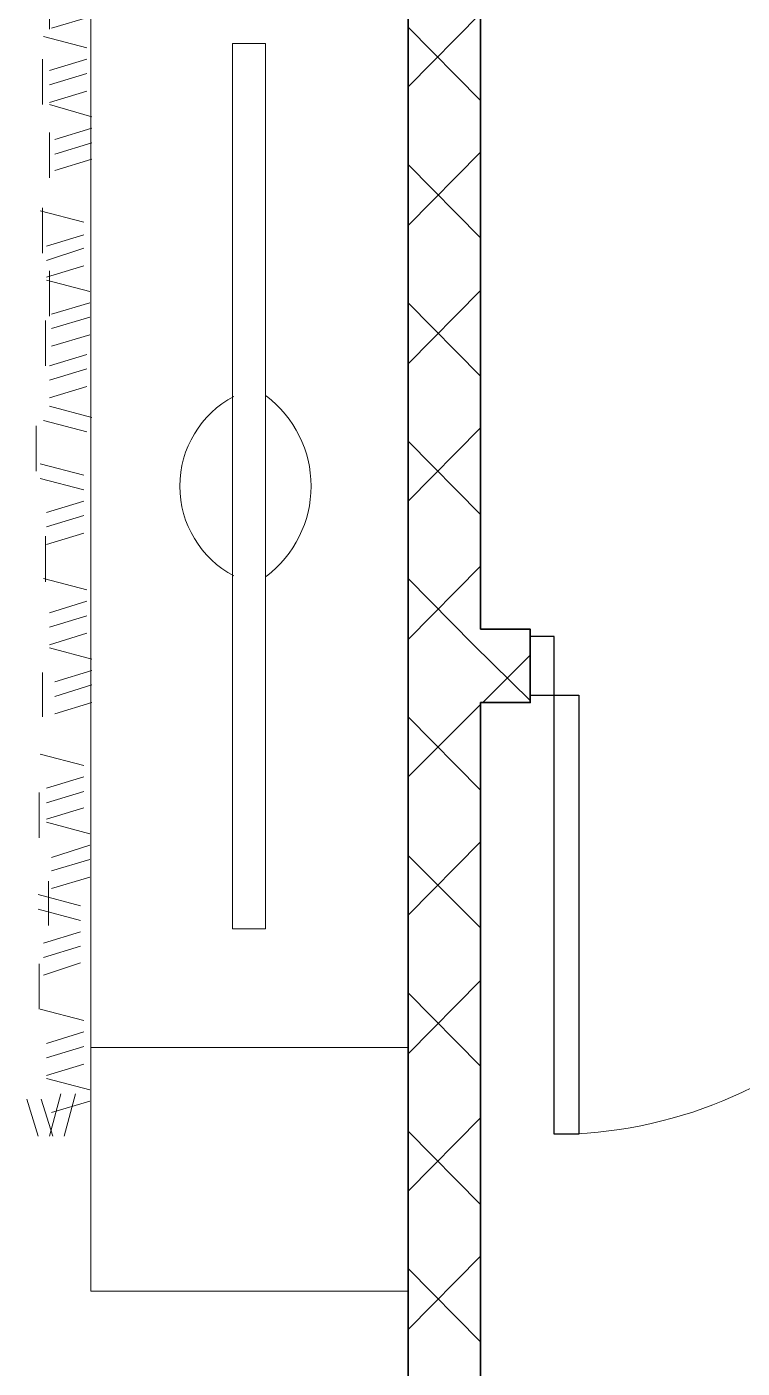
# Model space of a CAD drawing. Header units: millimetres. Extents: x -102235 to 28000, y -9692 to 28742.
# Drawn here: x -76462 to -73533, y 5148 to 10646 of the extents above; entities that cross this region are included whole.
import ezdxf

# ---------------------------------------------------------------- set-up
doc = ezdxf.new("R2010")
doc.units = ezdxf.units.MM
doc.header["$MEASUREMENT"] = 0
for name, color, linetype, lineweight in [('Drawing & Figure_Pen_No__1', 7, 'Continuous', 13), ('Drawing & Figure_Pen_No__141', 7, 'Continuous', 20), ('Drawing & Figure_Pen_No__41', 7, 'Continuous', 25), ('Drawing & Figure_Pen_No__7', 7, 'Continuous', 35)]:
    doc.layers.add(name, color=color, linetype=linetype, lineweight=lineweight)

msp = doc.modelspace()

# ---------------------------------------------------------------- linework, layer by layer
at = {"layer": 'Drawing & Figure_Pen_No__1', "linetype": 'Continuous', "flags": 128}
for points in [[(-75614.6, 9131.1, 0.277331), (-75835.8, 8762.9, 0.277331), (-75614.6, 8394.7)], [(-75482.1, 8393.2, 0.235055), (-75298.2, 8762.9, 0.235055), (-75482.1, 9132.7)], [(-74301.2, 6106.5, 0.414214), (-72499.9, 7907.8)]]:
    msp.add_lwpolyline(points, format="xyb", dxfattribs=at)
at = {"layer": 'Drawing & Figure_Pen_No__141', "linetype": 'Continuous', "flags": 128}
for points in [[(-74900.2, 12062.8), (-74900.2, 5463), (-76199.9, 5463)], [(-76199.9, 5463), (-76199.9, 12062.8)], [(-76369.2, 10818.2), (-76369.2, 10636.2)], [(-76204.1, 10687), (-76360.7, 10640.4)], [(-74900.2, 10399.1), (-74603.9, 10699.7)], [(-74603.9, 10344.1), (-74900.2, 10644.6)], [(-76216.8, 10560), (-76394.6, 10606.5)], [(-76398.8, 10513.4), (-76398.8, 10327.1)], [(-76216.8, 10513.4), (-76369.2, 10466.8)], [(-76216.8, 10454.1), (-76369.2, 10407.6)], [(-76216.8, 10382.2), (-76369.2, 10335.6)], [(-76195.6, 10276.3), (-76369.2, 10327.1)], [(-76195.6, 10229.8), (-76348, 10183.2)], [(-76369.2, 10212.8), (-76369.2, 10026.6)], [(-76195.6, 10170.5), (-76348, 10123.9)], [(-74900.2, 9831.8), (-74603.9, 10132.4)], [(-76195.6, 10102.8), (-76348, 10056.2)], [(-74603.9, 9781), (-74900.2, 10081.6)], [(-76398.8, 9903.8), (-76398.8, 9717.5)], [(-76229.5, 9844.5), (-76407.3, 9891.1)], [(-76229.5, 9793.7), (-76381.9, 9747.2)], [(-76229.5, 9738.7), (-76381.9, 9687.9)], [(-76229.5, 9666.7), (-76381.9, 9620.2)], [(-76369.2, 9645.6), (-76369.2, 9459.3)], [(-76204.1, 9560.9), (-76381.9, 9607.5)], [(-76204.1, 9514.3), (-76360.7, 9467.8)], [(-74900.2, 9264.6), (-74603.9, 9565.1)], [(-74603.9, 9213.8), (-74900.2, 9514.3)], [(-76386.1, 9442.4), (-76386.1, 9256.1)], [(-76204.1, 9455.1), (-76360.7, 9408.5)], [(-76204.1, 9383.1), (-76360.7, 9336.5)], [(-76216.8, 9302.7), (-76369.2, 9256.1)], [(-76216.8, 9243.4), (-76369.2, 9196.8)], [(-76216.8, 9171.4), (-76369.2, 9124.9)], [(-76195.6, 9044.4), (-76369.2, 9091)], [(-76216.8, 8985.2), (-76394.6, 9031.7)], [(-76424.2, 9010.6), (-76424.2, 8824.3)], [(-74900.2, 8701.5), (-74603.9, 9002.1)], [(-74603.9, 8646.5), (-74900.2, 8947.1)], [(-76229.5, 8807.4), (-76407.3, 8853.9)], [(-76229.5, 8748.1), (-76407.3, 8794.7)], [(-76229.5, 8701.5), (-76381.9, 8655)], [(-76229.5, 8642.3), (-76381.9, 8595.7)], [(-76386.1, 8557.6), (-76386.1, 8371.3)], [(-76229.5, 8570.3), (-76381.9, 8523.7)], [(-74900.2, 8134.3), (-74603.9, 8434.8)], [(-76216.8, 8337.5), (-76394.6, 8384)], [(-74633.5, 8113.1), (-74900.2, 8384)], [(-76216.8, 8290.9), (-76369.2, 8244.3)], [(-76216.8, 8231.6), (-76369.2, 8185.1)], [(-76216.8, 8159.7), (-76369.2, 8113.1)], [(-76195.6, 8053.8), (-76369.2, 8100.4)], [(-74400.7, 7884.5), (-74633.5, 8113.1)], [(-74595.4, 7876), (-74400.7, 8070.8)], [(-76398.8, 7998.8), (-76398.8, 7816.8)], [(-76195.6, 8007.3), (-76348, 7960.7)], [(-76195.6, 7948), (-76348, 7901.4)], [(-76195.6, 7876), (-76348, 7829.5)], [(-74900.2, 7571.2), (-74603.9, 7867.6)], [(-74603.9, 7516.2), (-74900.2, 7816.8)], [(-76229.5, 7617.8), (-76407.3, 7664.4)], [(-76229.5, 7571.2), (-76381.9, 7524.7)], [(-76411.5, 7507.7), (-76411.5, 7321.5)], [(-76229.5, 7512), (-76381.9, 7465.4)], [(-76229.5, 7444.2), (-76381.9, 7397.7)], [(-76204.1, 7338.4), (-76381.9, 7385)], [(-76204.1, 7291.8), (-76360.7, 7241)], [(-74900.2, 7004), (-74603.9, 7304.5)], [(-76204.1, 7232.6), (-76360.7, 7186)], [(-74603.9, 6953.2), (-74900.2, 7249.5)], [(-76204.1, 7160.6), (-76360.7, 7114)], [(-76373.4, 7143.7), (-76373.4, 6961.6)], [(-76242.2, 7042.1), (-76415.8, 7088.6)], [(-76242.2, 6982.8), (-76415.8, 7029.4)], [(-76242.2, 6936.2), (-76394.6, 6889.7)], [(-76242.2, 6877), (-76394.6, 6830.4)], [(-76411.5, 6805), (-76411.5, 6618.7)], [(-76242.2, 6809.2), (-76394.6, 6758.4)], [(-74900.2, 6436.7), (-74603.9, 6737.3)], [(-74603.9, 6385.9), (-74900.2, 6686.5)], [(-76229.5, 6572.2), (-76407.3, 6618.7)], [(-76229.5, 6525.6), (-76381.9, 6479)], [(-76229.5, 6466.3), (-76381.9, 6419.8)], [(-74900.2, 6462.1), (-76199.9, 6462.1)], [(-76229.5, 6394.4), (-76381.9, 6347.8)], [(-76204.1, 6288.5), (-76381.9, 6335.1)], [(-76369.2, 6098), (-76322.6, 6271.6)], [(-76309.9, 6098), (-76263.4, 6271.6)], [(-76415.8, 6098), (-76462.3, 6250.4)], [(-76356.5, 6098), (-76403.1, 6250.4)], [(-76204.1, 6242), (-76360.7, 6195.4)], [(-74900.2, 5873.7), (-74603.9, 6174.2)], [(-74603.9, 5818.6), (-74900.2, 6119.2)], [(-74900.2, 5306.4), (-74603.9, 5607)], [(-74603.9, 5255.6), (-74900.2, 5556.2)]]:
    msp.add_lwpolyline(points, dxfattribs=at)
msp.add_lwpolyline([(-75619.9, 10576.9), (-75484.4, 10576.9), (-75484.4, 6948.9), (-75619.9, 6948.9)], close=True, dxfattribs=at)
at = {"layer": 'Drawing & Figure_Pen_No__41', "linetype": 'Continuous', "flags": 128}
for points in [[(-74303.3, 8147), (-74400.7, 8147), (-74400.7, 7905.7), (-74303.3, 7905.7)], [(-74303.3, 7905.7), (-74201.7, 7905.7), (-74201.7, 6106.5), (-74303.3, 6106.5)]]:
    msp.add_lwpolyline(points, close=True, dxfattribs=at)
at = {"layer": 'Drawing & Figure_Pen_No__7', "linetype": 'Continuous', "flags": 128}
for points in [[(-74603.9, 8176.6), (-74603.9, 13574.1)], [(-74900.2, 13277.8), (-74900.2, 8024.2)], [(-74603.9, 7876), (-74400.7, 7876), (-74400.7, 8176.6), (-74603.9, 8176.6)], [(-74900.2, 8024.2), (-74900.2, 3778.2)], [(-74603.9, 3778.2), (-74603.9, 7876)]]:
    msp.add_lwpolyline(points, dxfattribs=at)

doc.saveas('drawing.dxf')
